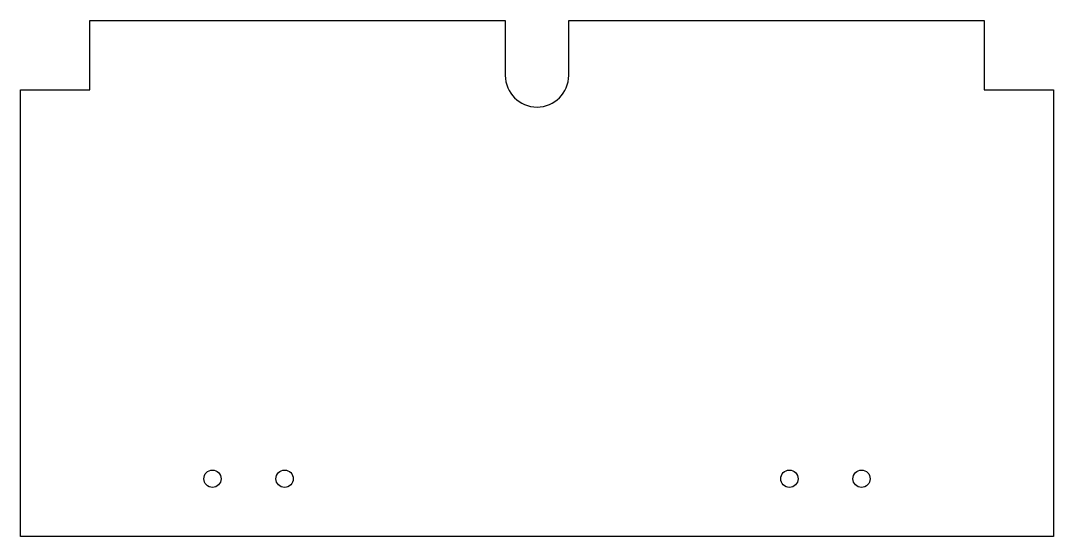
# Model space of a CAD drawing. Header units: millimetres. Extents: x -358 to 0, y -179 to 0.
import ezdxf

# ---------------------------------------------------------------- set-up
doc = ezdxf.new("R2010")
doc.units = ezdxf.units.MM
doc.layers.get('0').update_dxf_attribs({"linetype": 'CONTINUOUS'})

msp = doc.modelspace()

# ---------------------------------------------------------------- linework, layer by layer
msp.add_lwpolyline([(0, -179), (-358, -179), (-358, -24), (-334, -24), (-334, 0), (-190, 0), (-190, -19, 1), (-168, -19), (-168, 0), (-24, 0), (-24, -24), (0, -24)], format="xyb", close=True)
for centre in [(-291.5, -159), (-266.5, -159), (-91.5, -159), (-66.5, -159)]:
    msp.add_circle(centre, 3)

doc.saveas('drawing.dxf')
